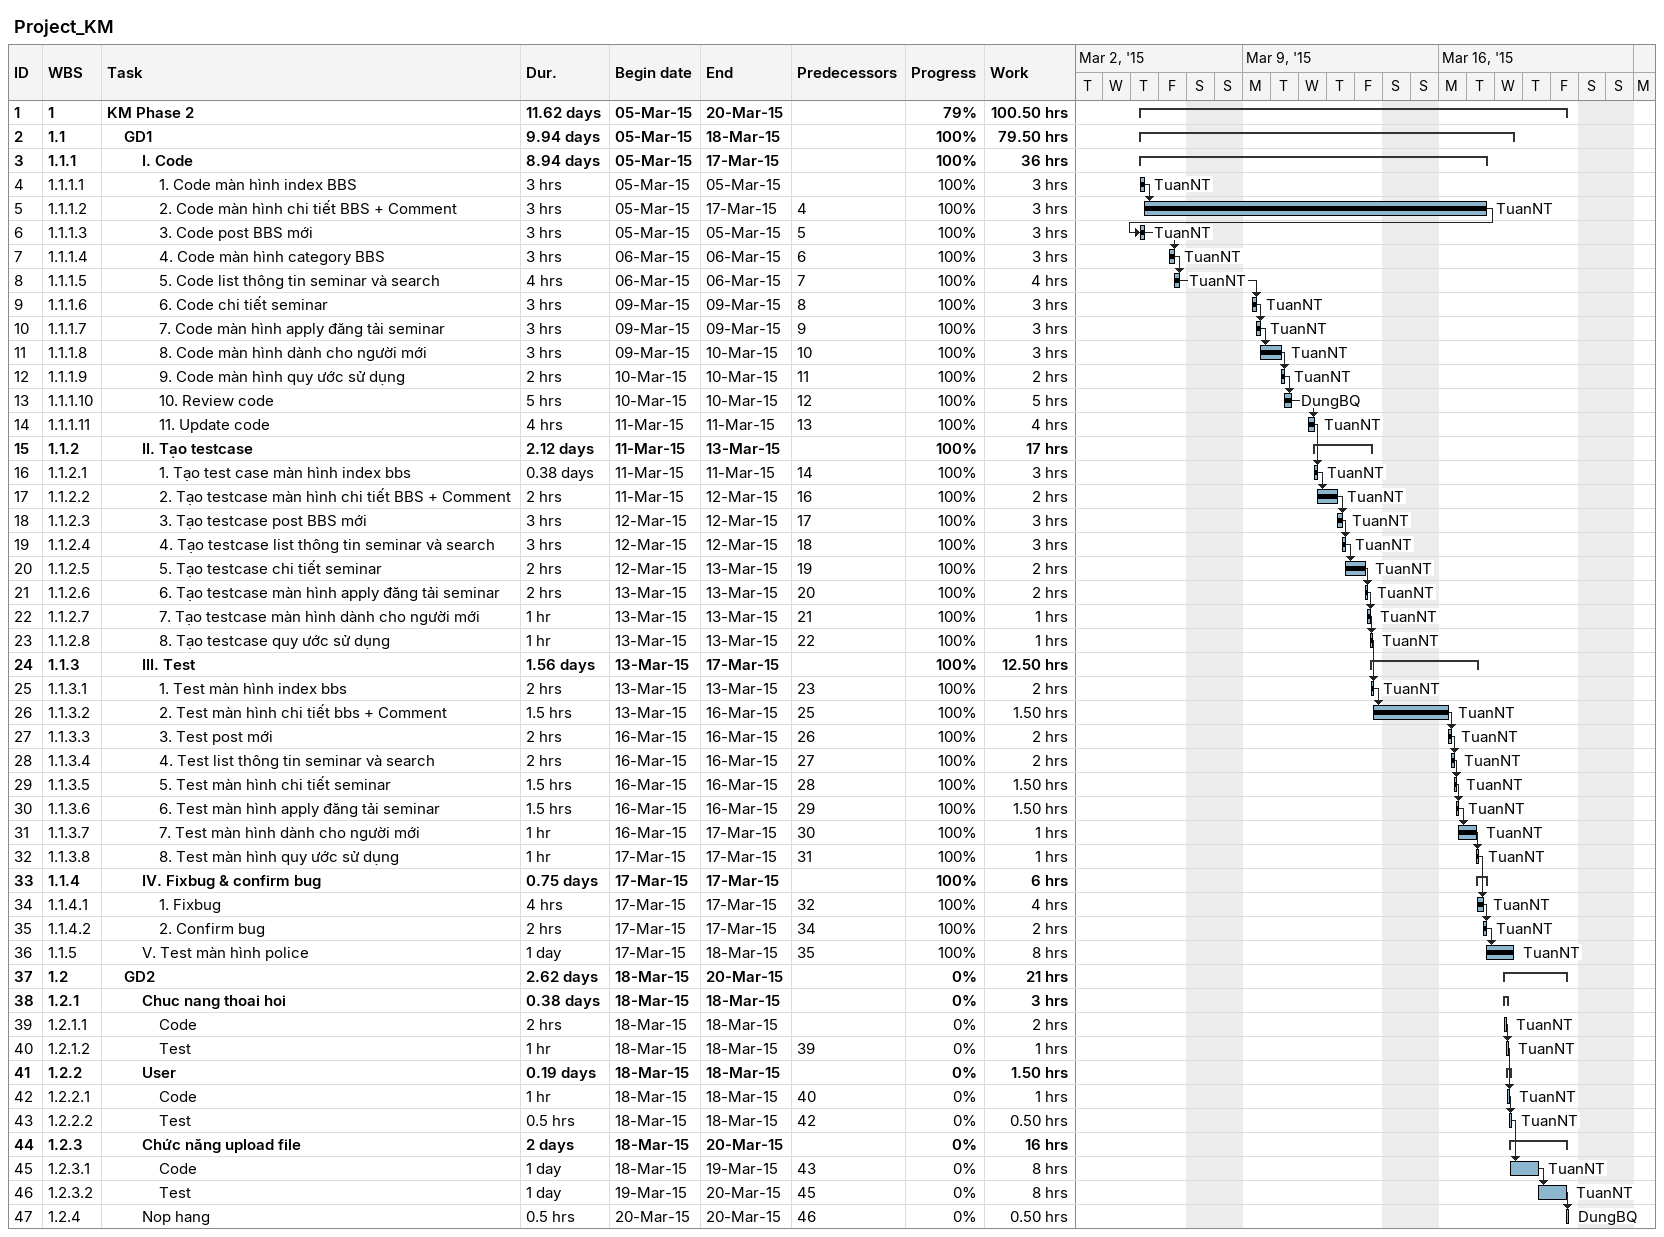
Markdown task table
Project_KM

| ID | WBS | Task | Duration | Start | Finish | Predecessors | Resources | % complete | Work (h) |
|---|---|---|---|---|---|---|---|---|---|
| 1 | 1 | **KM Phase 2** | 11.62d | 2015-03-05 | 2015-03-20 |  |  | 79 | 100.50 |
| 2 | 1.1 | **GD1** | 9.94d | 2015-03-05 | 2015-03-18 |  |  | 100 | 79.50 |
| 3 | 1.1.1 | **I. Code** | 8.94d | 2015-03-05 | 2015-03-17 |  |  | 100 | 36 |
| 4 | 1.1.1.1 | 1. Code màn hình index BBS | 3h | 2015-03-05 | 2015-03-05 |  | TuanNT | 100 | 3 |
| 5 | 1.1.1.2 | 2. Code màn hình chi tiết BBS + Comment | 3h | 2015-03-05 | 2015-03-17 | 4 | TuanNT | 100 | 3 |
| 6 | 1.1.1.3 | 3. Code post BBS mới | 3h | 2015-03-05 | 2015-03-05 | 5 | TuanNT | 100 | 3 |
| 7 | 1.1.1.4 | 4. Code màn hình category BBS | 3h | 2015-03-06 | 2015-03-06 | 6 | TuanNT | 100 | 3 |
| 8 | 1.1.1.5 | 5. Code list thông tin seminar và search | 4h | 2015-03-06 | 2015-03-06 | 7 | TuanNT | 100 | 4 |
| 9 | 1.1.1.6 | 6. Code chi tiết seminar | 3h | 2015-03-09 | 2015-03-09 | 8 | TuanNT | 100 | 3 |
| 10 | 1.1.1.7 | 7. Code màn hình apply đăng tải seminar | 3h | 2015-03-09 | 2015-03-09 | 9 | TuanNT | 100 | 3 |
| 11 | 1.1.1.8 | 8. Code màn hình dành cho người mới | 3h | 2015-03-09 | 2015-03-10 | 10 | TuanNT | 100 | 3 |
| 12 | 1.1.1.9 | 9. Code màn hình quy ước sử dụng | 2h | 2015-03-10 | 2015-03-10 | 11 | TuanNT | 100 | 2 |
| 13 | 1.1.1.10 | 10. Review code | 5h | 2015-03-10 | 2015-03-10 | 12 | DungBQ | 100 | 5 |
| 14 | 1.1.1.11 | 11. Update code | 4h | 2015-03-11 | 2015-03-11 | 13 | TuanNT | 100 | 4 |
| 15 | 1.1.2 | **II. Tạo testcase** | 2.12d | 2015-03-11 | 2015-03-13 |  |  | 100 | 17 |
| 16 | 1.1.2.1 | 1. Tạo test case màn hình index bbs | 0.38d | 2015-03-11 | 2015-03-11 | 14 | TuanNT | 100 | 3 |
| 17 | 1.1.2.2 | 2. Tạo testcase màn hình chi tiết BBS + Comment | 2h | 2015-03-11 | 2015-03-12 | 16 | TuanNT | 100 | 2 |
| 18 | 1.1.2.3 | 3. Tạo testcase post BBS mới | 3h | 2015-03-12 | 2015-03-12 | 17 | TuanNT | 100 | 3 |
| 19 | 1.1.2.4 | 4. Tạo testcase list thông tin seminar và search | 3h | 2015-03-12 | 2015-03-12 | 18 | TuanNT | 100 | 3 |
| 20 | 1.1.2.5 | 5. Tạo testcase chi tiết seminar | 2h | 2015-03-12 | 2015-03-13 | 19 | TuanNT | 100 | 2 |
| 21 | 1.1.2.6 | 6. Tạo testcase màn hình apply đăng tải seminar | 2h | 2015-03-13 | 2015-03-13 | 20 | TuanNT | 100 | 2 |
| 22 | 1.1.2.7 | 7. Tạo testcase màn hình dành cho người mới | 1h | 2015-03-13 | 2015-03-13 | 21 | TuanNT | 100 | 1 |
| 23 | 1.1.2.8 | 8. Tạo testcase quy ước sử dụng | 1h | 2015-03-13 | 2015-03-13 | 22 | TuanNT | 100 | 1 |
| 24 | 1.1.3 | **III. Test** | 1.56d | 2015-03-13 | 2015-03-17 |  |  | 100 | 12.50 |
| 25 | 1.1.3.1 | 1. Test màn hình index bbs | 2h | 2015-03-13 | 2015-03-13 | 23 | TuanNT | 100 | 2 |
| 26 | 1.1.3.2 | 2. Test màn hình chi tiết bbs + Comment | 1.5h | 2015-03-13 | 2015-03-16 | 25 | TuanNT | 100 | 1.50 |
| 27 | 1.1.3.3 | 3. Test post mới | 2h | 2015-03-16 | 2015-03-16 | 26 | TuanNT | 100 | 2 |
| 28 | 1.1.3.4 | 4. Test list thông tin seminar và search | 2h | 2015-03-16 | 2015-03-16 | 27 | TuanNT | 100 | 2 |
| 29 | 1.1.3.5 | 5. Test màn hình chi tiết seminar | 1.5h | 2015-03-16 | 2015-03-16 | 28 | TuanNT | 100 | 1.50 |
| 30 | 1.1.3.6 | 6. Test màn hình apply đăng tải seminar | 1.5h | 2015-03-16 | 2015-03-16 | 29 | TuanNT | 100 | 1.50 |
| 31 | 1.1.3.7 | 7. Test màn hình dành cho người mới | 1h | 2015-03-16 | 2015-03-17 | 30 | TuanNT | 100 | 1 |
| 32 | 1.1.3.8 | 8. Test màn hình quy ước sử dụng | 1h | 2015-03-17 | 2015-03-17 | 31 | TuanNT | 100 | 1 |
| 33 | 1.1.4 | **IV. Fixbug & confirm bug** | 0.75d | 2015-03-17 | 2015-03-17 |  |  | 100 | 6 |
| 34 | 1.1.4.1 | 1. Fixbug | 4h | 2015-03-17 | 2015-03-17 | 32 | TuanNT | 100 | 4 |
| 35 | 1.1.4.2 | 2. Confirm bug | 2h | 2015-03-17 | 2015-03-17 | 34 | TuanNT | 100 | 2 |
| 36 | 1.1.5 | V. Test màn hình police | 1d | 2015-03-17 | 2015-03-18 | 35 | TuanNT | 100 | 8 |
| 37 | 1.2 | **GD2** | 2.62d | 2015-03-18 | 2015-03-20 |  |  | 0 | 21 |
| 38 | 1.2.1 | **Chuc nang thoai hoi** | 0.38d | 2015-03-18 | 2015-03-18 |  |  | 0 | 3 |
| 39 | 1.2.1.1 | Code | 2h | 2015-03-18 | 2015-03-18 |  | TuanNT | 0 | 2 |
| 40 | 1.2.1.2 | Test | 1h | 2015-03-18 | 2015-03-18 | 39 | TuanNT | 0 | 1 |
| 41 | 1.2.2 | **User** | 0.19d | 2015-03-18 | 2015-03-18 |  |  | 0 | 1.50 |
| 42 | 1.2.2.1 | Code | 1h | 2015-03-18 | 2015-03-18 | 40 | TuanNT | 0 | 1 |
| 43 | 1.2.2.2 | Test | 0.5h | 2015-03-18 | 2015-03-18 | 42 | TuanNT | 0 | 0.50 |
| 44 | 1.2.3 | **Chức năng upload file** | 2d | 2015-03-18 | 2015-03-20 |  |  | 0 | 16 |
| 45 | 1.2.3.1 | Code | 1d | 2015-03-18 | 2015-03-19 | 43 | TuanNT | 0 | 8 |
| 46 | 1.2.3.2 | Test | 1d | 2015-03-19 | 2015-03-20 | 45 | TuanNT | 0 | 8 |
| 47 | 1.2.4 | Nop hang | 0.5h | 2015-03-20 | 2015-03-20 | 46 | DungBQ | 0 | 0.50 |
